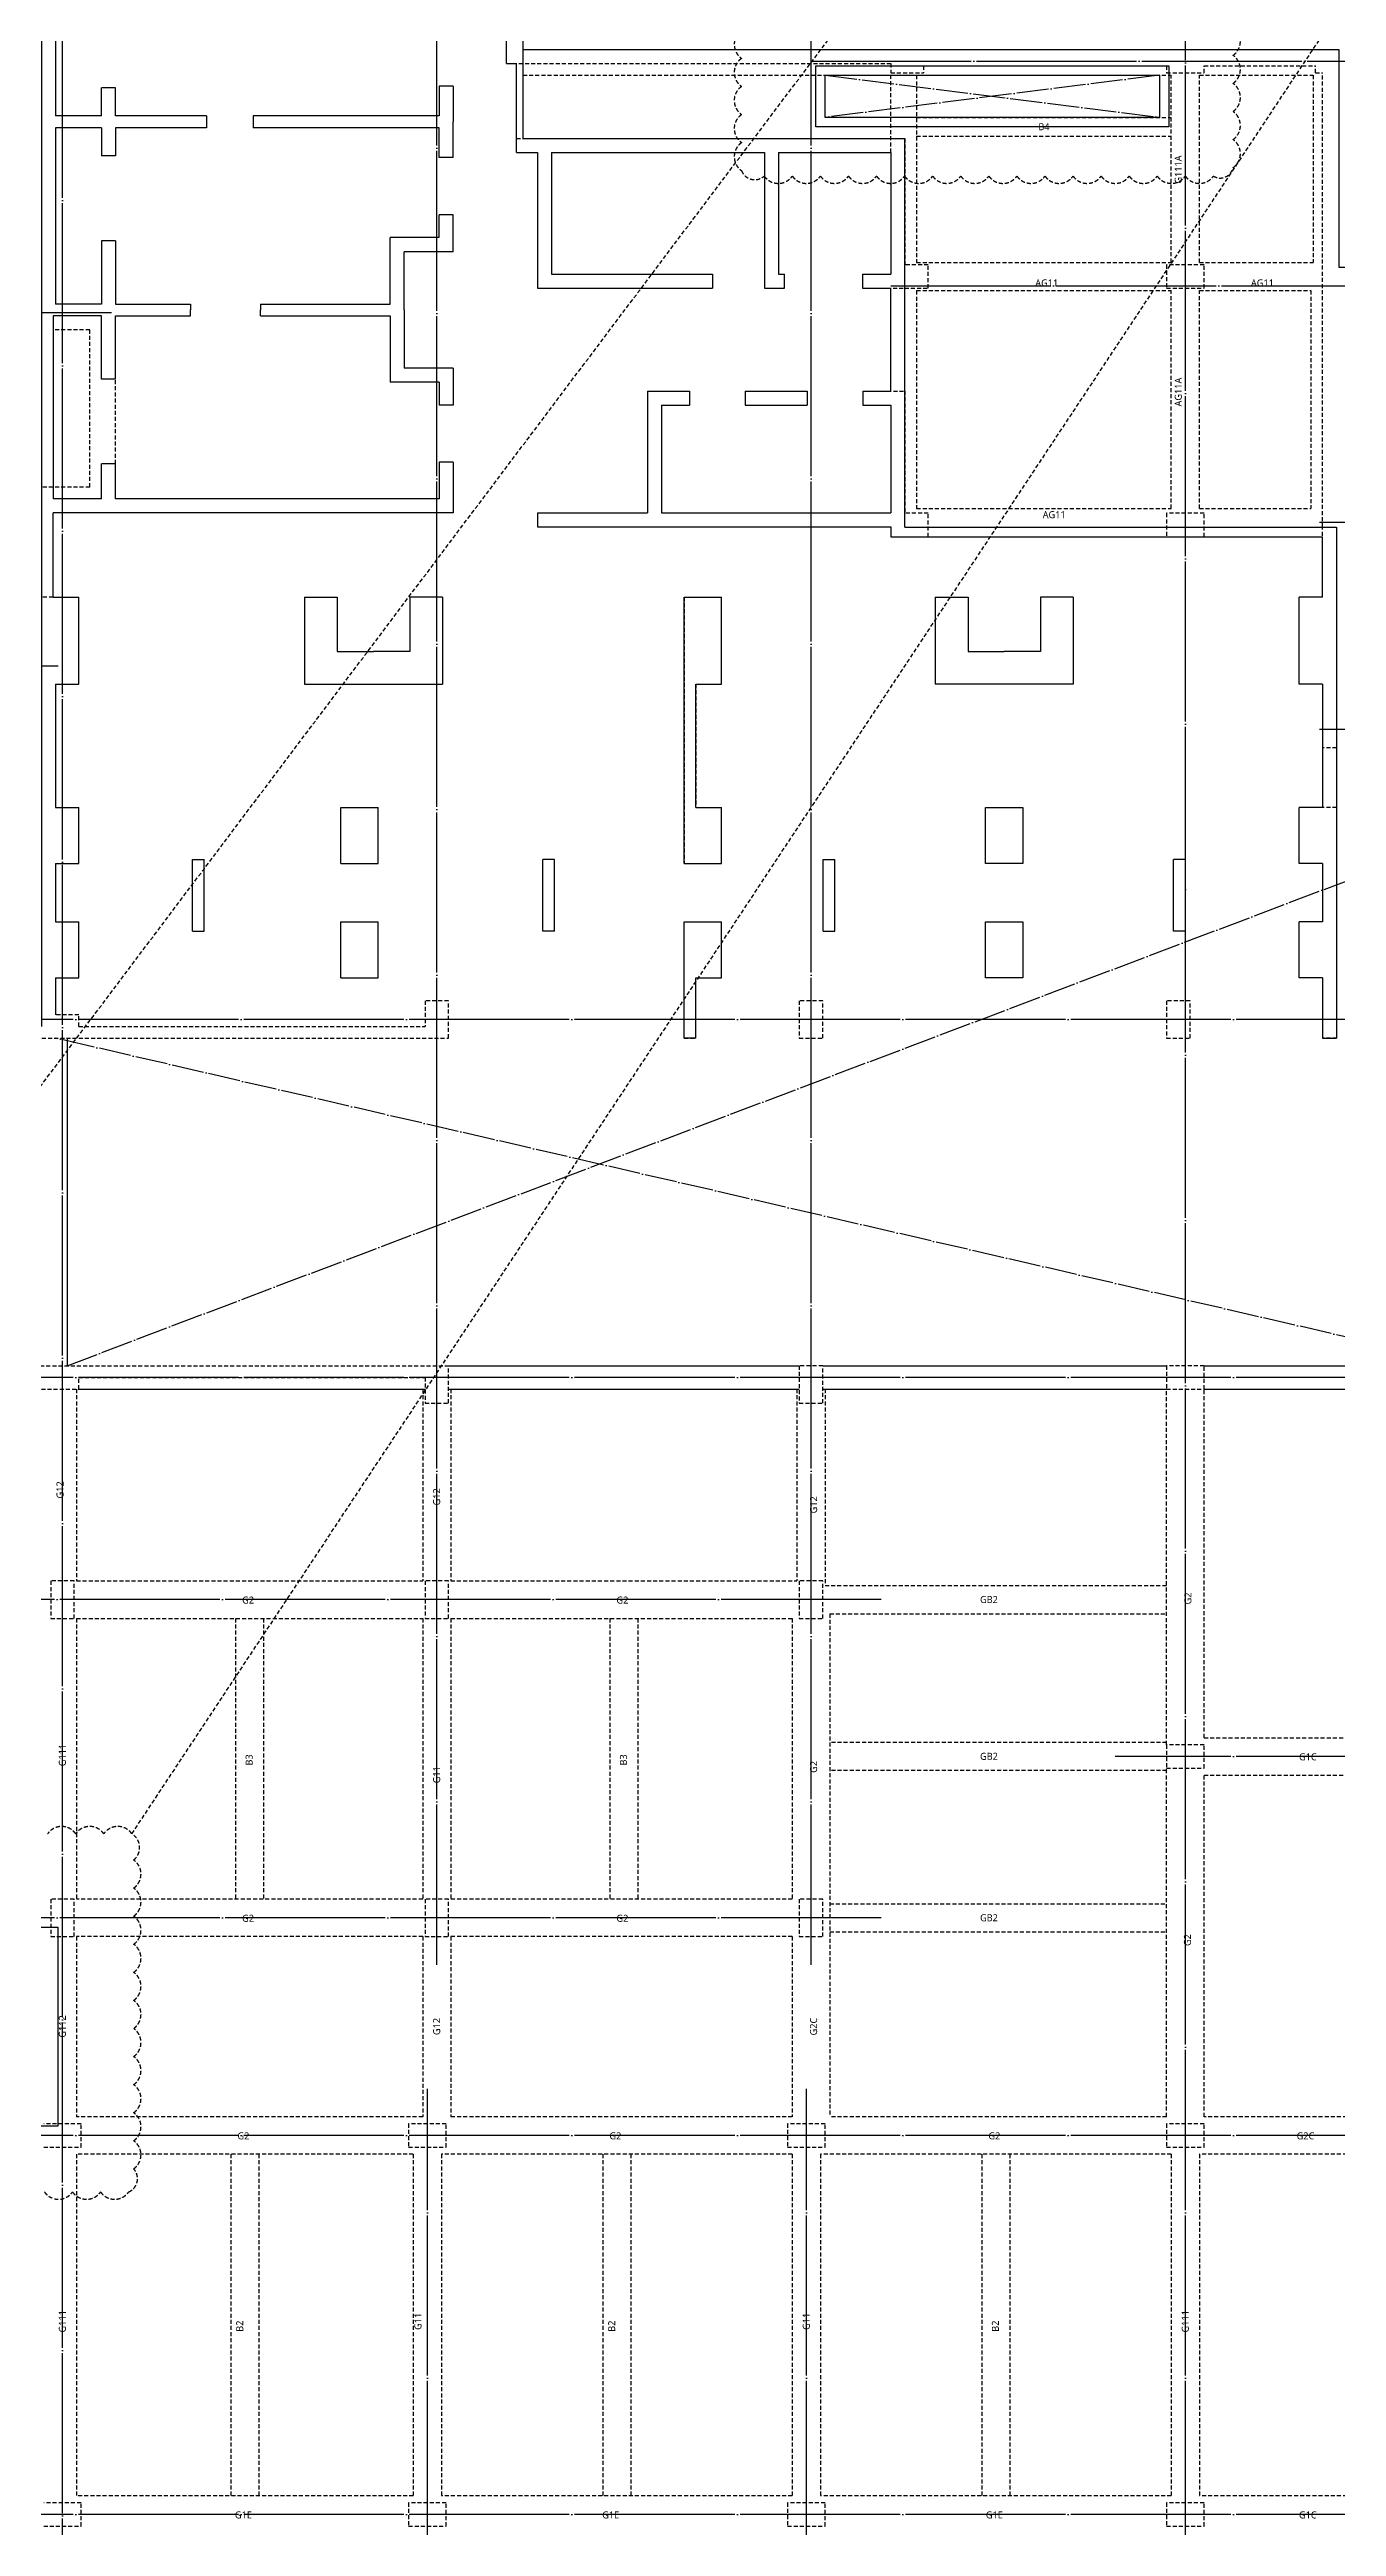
# Model space of a CAD drawing. Header units: millimetres. Extents: x 317501 to 2277231, y -321722 to 1186893.
# Drawn here: x 1570997 to 1598502, y 811723 to 864653 of the extents above; entities that cross this region are included whole.
import ezdxf
from ezdxf.enums import TextEntityAlignment as Align

# ---------------------------------------------------------------- set-up
doc = ezdxf.new("R2010")
doc.units = ezdxf.units.MM
doc.header["$LTSCALE"] = 57
for name, pattern in [('XS-지하주차장$0$CEN', [62, 60, -1, 0, -1]), ('XS-지하주차장$0$DDOT', [14, 12, -1, 0, -1]), ('XS-지하주차장$0$HID', [2.3, 1.5, -0.8])]:
    doc.linetypes.add(name, pattern=pattern)
for name, color, linetype, plot in [('XS-지하주차장$0$0106', 3, 'XS-지하주차장$0$HID', False), ('XS-지하주차장$0$B-TEXT', 7, 'Continuous', False), ('XS-지하주차장$0$G-TEXT', 3, 'Continuous', False)]:
    doc.layers.add(name, color=color, linetype=linetype, plot=plot)
for name, color, linetype in [('XS-지하주차장$0$AWG', 5, 'XS-지하주차장$0$HID'), ('XS-지하주차장$0$B', 9, 'XS-지하주차장$0$HID'), ('XS-지하주차장$0$CEN-P', 14, 'XS-지하주차장$0$CEN'), ('XS-지하주차장$0$DA', 7, 'XS-지하주차장$0$HID'), ('XS-지하주차장$0$EL7', 7, 'Continuous'), ('XS-지하주차장$0$G', 4, 'XS-지하주차장$0$HID'), ('XS-지하주차장$0$GG', 4, 'Continuous'), ('XS-지하주차장$0$OPEN', 9, 'XS-지하주차장$0$DDOT'), ('XS-지하주차장$0$W1-H', 11, 'XS-지하주차장$0$HID'), ('XS-지하주차장$0$W11', 40, 'Continuous'), ('XS-지하주차장$0$WG', 6, 'XS-지하주차장$0$HID')]:
    doc.layers.add(name, color=color, linetype=linetype)
doc.styles.add('XS-지하주차장$0$맑은 고딕', font='malgun.ttf')

# ---------------------------------------------------------------- blocks, each defined once
blk = doc.blocks.new('XS-지하주차장$0$B1-W')
at = {"layer": 'XS-지하주차장$0$W1-H'}
for p, q in [((52845, 134035), (52845, 146320)), ((43200, 136685), (43200, 132915)), ((52845, 134035), (61055, 134035)), ((61055, 134035), (61055, 133835)), ((61755, 133985), (66950, 133985)), ((61755, 133985), (61755, 133835)), ((66950, 133985), (66950, 133835)), ((67750, 133985), (70130, 133985)), ((67750, 133835), (67750, 133985)), ((70130, 133835), (70130, 133985)), ((44485, 133520), (44185, 133520)), ((44185, 132915), (44185, 133520)), ((44485, 132915), (44485, 133520)), ((51405, 133555), (51405, 132915)), ((51705, 133555), (51405, 133555)), ((51705, 133555), (51705, 132790)), ((61055, 133835), (61755, 133835)), ((66950, 133835), (67750, 133835)), ((70130, 133835), (70280, 133835)), ((70280, 124125), (70280, 133835)), ((44185, 132915), (43200, 132915)), ((46430, 132915), (44485, 132915)), ((46430, 132915), (46430, 132665)), ((51405, 132915), (47430, 132915)), ((47430, 132915), (47430, 132665)), ((44185, 132665), (43200, 132665)), ((43200, 132665), (43200, 128895)), ((44185, 132665), (44185, 132060)), ((44485, 132665), (44485, 132060)), ((46430, 132665), (44485, 132665)), ((51405, 132665), (47430, 132665)), ((51405, 132025), (51405, 132665)), ((51705, 132025), (51705, 132790)), ((53055, 132435), (61355, 132435)), ((53055, 132135), (53055, 132435)), ((61355, 132435), (61355, 129735)), ((44485, 132060), (44185, 132060)), ((51705, 132025), (51405, 132025)), ((53055, 132135), (53505, 132135)), ((53505, 132135), (53505, 129235)), ((53805, 132135), (58355, 132135)), ((53805, 132135), (53805, 129535)), ((58355, 132135), (58355, 129235)), ((58655, 132135), (61055, 132135)), ((58655, 132135), (58655, 129535)), ((61055, 132135), (61055, 129535)), ((51405, 130315), (51405, 130805)), ((51705, 130805), (51405, 130805)), ((51705, 130015), (51705, 130805)), ((44485, 130250), (44185, 130250)), ((44185, 130250), (44185, 128895)), ((44485, 130250), (44485, 128895)), ((50355, 128895), (50355, 130315)), ((51405, 130315), (50355, 130315)), ((50655, 128770), (50655, 130015)), ((51705, 130015), (50655, 130015)), ((61855, 129735), (61355, 129735)), ((61855, 129235), (61855, 129735)), ((67750, 129735), (66950, 129735)), ((66950, 129735), (66950, 129235)), ((67750, 129235), (67750, 129735)), ((53505, 129235), (57245, 129235)), ((53805, 129535), (57245, 129535)), ((57245, 129535), (57245, 129235)), ((58355, 129235), (58780, 129235)), ((58655, 129535), (58780, 129535)), ((58780, 129235), (58780, 129535)), ((60450, 129535), (61055, 129535)), ((60450, 129535), (60450, 129235)), ((60450, 129235), (61355, 129235)), ((61355, 129235), (61855, 129235)), ((66950, 129235), (67750, 129235)), ((44185, 128645), (43150, 128645)), ((43150, 128645), (43150, 124735)), ((44185, 128895), (43200, 128895)), ((44185, 127290), (44185, 128645)), ((44485, 128895), (46085, 128895)), ((44485, 127290), (44485, 128645)), ((44485, 128645), (46085, 128645)), ((46085, 128895), (46085, 128770)), ((46085, 128645), (46085, 128770)), ((47585, 128895), (50355, 128895)), ((47585, 128895), (47585, 128770)), ((47585, 128645), (47585, 128770)), ((47585, 128645), (50355, 128645)), ((50355, 128645), (50355, 127225)), ((50655, 128770), (50655, 127525)), ((44485, 127290), (44185, 127290)), ((51405, 127225), (50355, 127225)), ((51705, 127525), (50655, 127525)), ((51405, 127225), (51405, 126735)), ((51705, 127525), (51705, 126735)), ((55855, 127035), (55855, 124435)), ((55855, 127035), (56755, 127035)), ((56755, 127035), (56755, 126735)), ((57945, 127035), (59265, 127035)), ((57945, 127035), (57945, 126735)), ((59265, 127035), (59265, 126735)), ((60455, 127035), (61355, 127035)), ((60455, 127035), (60455, 126735)), ((61355, 127035), (61355, 124425)), ((51705, 126735), (51405, 126735)), ((56155, 126735), (56155, 124435)), ((56155, 126735), (56755, 126735)), ((57945, 126735), (59265, 126735)), ((60455, 126735), (61055, 126735)), ((61055, 126735), (61055, 124435)), ((44485, 125480), (44185, 125480)), ((44185, 124735), (44185, 125480)), ((44485, 124735), (44485, 125480)), ((51405, 125515), (51405, 124735)), ((51705, 125515), (51405, 125515)), ((51705, 125515), (51705, 124735)), ((44185, 124735), (43150, 124735)), ((51705, 124435), (43150, 124435)), ((43150, 122635), (43150, 124435)), ((51405, 124735), (44485, 124735)), ((51705, 124735), (51705, 124435)), ((53505, 124435), (53505, 124135)), ((53505, 124435), (55855, 124435)), ((56155, 124435), (61055, 124435)), ((61855, 124425), (61355, 124425)), ((61855, 123925), (61855, 124425)), ((67750, 124425), (66950, 124425)), ((66950, 124425), (66950, 123925)), ((67750, 123925), (67750, 124425)), ((53505, 124135), (61055, 124135)), ((61055, 124135), (61055, 123925)), ((61055, 123925), (61855, 123925)), ((66950, 123925), (67750, 123925)), ((70280, 122635), (70280, 124125)), ((70580, 124125), (70580, 120210)), ((43150, 122635), (43700, 122635)), ((43700, 120775), (43700, 122635)), ((48525, 122635), (49225, 122635)), ((48525, 122635), (48525, 120775)), ((49225, 122635), (49225, 121475)), ((51475, 122635), (50775, 122635)), ((50775, 122635), (50775, 121475)), ((51475, 122635), (51475, 120775)), ((56640, 122635), (56640, 116940)), ((56640, 122635), (57440, 122635)), ((57440, 120775), (57440, 122635)), ((62005, 122635), (62005, 120775)), ((62005, 122635), (62705, 122635)), ((62705, 122635), (62705, 121475)), ((64955, 122635), (64255, 122635)), ((64255, 122635), (64255, 121475)), ((64955, 122635), (64955, 120775)), ((69780, 120775), (69780, 122635)), ((70280, 122635), (69780, 122635)), ((49225, 121475), (50000, 121475)), ((50775, 121475), (50000, 121475)), ((62705, 121475), (63480, 121475)), ((64255, 121475), (63480, 121475)), ((43200, 120775), (43700, 120775)), ((43200, 120775), (43200, 118140)), ((48525, 120775), (51475, 120775)), ((56890, 120775), (56890, 118140)), ((56890, 120775), (57440, 120775)), ((64955, 120775), (62005, 120775)), ((70280, 120775), (69780, 120775)), ((70280, 120775), (70280, 119410)), ((70580, 120010), (70580, 119410)), ((70580, 119410), (70280, 119410)), ((43200, 118140), (43700, 118140)), ((43700, 116940), (43700, 118140)), ((49300, 118140), (50100, 118140)), ((49300, 116940), (49300, 118140)), ((50100, 116940), (50100, 118140)), ((56890, 118140), (57440, 118140)), ((57440, 116940), (57440, 118140)), ((70580, 118140), (69780, 118140)), ((69780, 116940), (69780, 118140)), ((70580, 118140), (70580, 113210)), ((46130, 115495), (46130, 117030)), ((46130, 117030), (46380, 117030)), ((46380, 115495), (46380, 117030)), ((53620, 115495), (53620, 117030)), ((53870, 117030), (53620, 117030)), ((53870, 115495), (53870, 117030)), ((59610, 115495), (59610, 117030)), ((59610, 117030), (59860, 117030)), ((59860, 115495), (59860, 117030)), ((67100, 115495), (67100, 117030)), ((67350, 117030), (67100, 117030)), ((67350, 115495), (67350, 117030)), ((43200, 116940), (43700, 116940)), ((43200, 116940), (43200, 115695)), ((49300, 116940), (50100, 116940)), ((56640, 116940), (57440, 116940)), ((70280, 116940), (69780, 116940)), ((70280, 116940), (70280, 115695)), ((43200, 115695), (43700, 115695)), ((43700, 114495), (43700, 115695)), ((46130, 115495), (46380, 115495)), ((49300, 115695), (50100, 115695)), ((49300, 114495), (49300, 115695)), ((50100, 114495), (50100, 115695)), ((53870, 115495), (53620, 115495)), ((56640, 115695), (57440, 115695)), ((56640, 113210), (56640, 115695)), ((57440, 114495), (57440, 115695)), ((59610, 115495), (59860, 115495)), ((67350, 115495), (67100, 115495)), ((69780, 114495), (69780, 115695)), ((70280, 115695), (69780, 115695)), ((43200, 114495), (43700, 114495)), ((43200, 114495), (43200, 113710)), ((49300, 114495), (50100, 114495)), ((56890, 114495), (57440, 114495)), ((56890, 113210), (56890, 114495)), ((70280, 114495), (69780, 114495)), ((70280, 114495), (70280, 113210)), ((51600, 114010), (51100, 114010)), ((51100, 114010), (51100, 113460)), ((51600, 113210), (51600, 114010)), ((59600, 114010), (59100, 114010)), ((59100, 114010), (59100, 113210)), ((59600, 113210), (59600, 114010)), ((67450, 114010), (66950, 114010)), ((66950, 114010), (66950, 113210)), ((67450, 113210), (67450, 114010)), ((43700, 113710), (43200, 113710)), ((43700, 113460), (43700, 113710)), ((43700, 113460), (51100, 113460)), ((-350, 113210), (51600, 113210)), ((56640, 113210), (56890, 113210)), ((59100, 113210), (59600, 113210)), ((66950, 113210), (67450, 113210)), ((70580, 113210), (70280, 113210)), ((25700, 106210), (51600, 106210)), ((43700, 105960), (51100, 105960)), ((43700, 105710), (43700, 105960)), ((51100, 105960), (51100, 105410)), ((51600, 105410), (51600, 106210)), ((59600, 106210), (59100, 106210)), ((59100, 106210), (59100, 105410)), ((59600, 105410), (59600, 106210)), ((66950, 106210), (66950, 105710)), ((67750, 106210), (66950, 106210)), ((67750, 105710), (67750, 106210)), ((42900, 105710), (43700, 105710)), ((51100, 105410), (51600, 105410)), ((59100, 105410), (59600, 105410)), ((66950, 105710), (67750, 105710)), ((43600, 101610), (43100, 101610)), ((43100, 101610), (43100, 100810)), ((43600, 100810), (43600, 101610)), ((51600, 101610), (51100, 101610)), ((51100, 101610), (51100, 100810)), ((51600, 100810), (51600, 101610)), ((59600, 101610), (59100, 101610)), ((59100, 101610), (59100, 100810)), ((59600, 100810), (59600, 101610)), ((43100, 100810), (43600, 100810)), ((51100, 100810), (51600, 100810)), ((59100, 100810), (59600, 100810)), ((66950, 98110), (66950, 97610)), ((67750, 98110), (66950, 98110)), ((67750, 97610), (67750, 98110)), ((66950, 97610), (67750, 97610)), ((43600, 94810), (43100, 94810)), ((43100, 94810), (43100, 94010)), ((43600, 94010), (43600, 94810)), ((51600, 94810), (51100, 94810)), ((51100, 94810), (51100, 94010)), ((51600, 94010), (51600, 94810)), ((59600, 94810), (59100, 94810)), ((59100, 94810), (59100, 94010)), ((59600, 94010), (59600, 94810)), ((43100, 94010), (43600, 94010)), ((51100, 94010), (51600, 94010)), ((59100, 94010), (59600, 94010)), ((43750, 90010), (42950, 90010)), ((43750, 89510), (43750, 90010)), ((50750, 90010), (50750, 89510)), ((51550, 90010), (50750, 90010)), ((51550, 89510), (51550, 90010)), ((58850, 90010), (58850, 89510)), ((59650, 90010), (58850, 90010)), ((59650, 89510), (59650, 90010)), ((66950, 90010), (66950, 89510)), ((67750, 90010), (66950, 90010)), ((67750, 89510), (67750, 90010)), ((42950, 89510), (43750, 89510)), ((50750, 89510), (51550, 89510)), ((58850, 89510), (59650, 89510)), ((66950, 89510), (67750, 89510)), ((43750, 81910), (42950, 81910)), ((43750, 81410), (43750, 81910)), ((50750, 81910), (50750, 81410)), ((51550, 81910), (50750, 81910)), ((51550, 81410), (51550, 81910)), ((58850, 81910), (58850, 81410)), ((59650, 81910), (58850, 81910)), ((59650, 81410), (59650, 81910)), ((66950, 81910), (66950, 81410)), ((67750, 81910), (66950, 81910)), ((67750, 81410), (67750, 81910)), ((42950, 81410), (43750, 81410)), ((50750, 81410), (51550, 81410)), ((58850, 81410), (59650, 81410)), ((66950, 81410), (67750, 81410))]:
    blk.add_line(p, q, dxfattribs=at)
for points in [[(63080, 116940), (63080, 118140), (63880, 118140), (63880, 116940)], [(63080, 114495), (63080, 115695), (63880, 115695), (63880, 114495)]]:
    blk.add_lwpolyline(points, close=True, dxfattribs=at)
blk = doc.blocks.new('XS-지하주차장$0$101')
at = {"layer": 'XS-지하주차장$0$W11'}
for p, q in [((29145, 18575), (29145, 27800)), ((29145, 27800), (40060, 27800)), ((40060, 27500), (40060, 27800)), ((30635, 27500), (29345, 27500)), ((29345, 18275), (29345, 27500)), ((30635, 27500), (30635, 27000)), ((32495, 27000), (30635, 27000)), ((32495, 27500), (32495, 27000)), ((32495, 27500), (35130, 27500)), ((35130, 27500), (35130, 27000)), ((36330, 27000), (35130, 27000)), ((36330, 27500), (37575, 27500)), ((36330, 27500), (36330, 27000)), ((37575, 27500), (37575, 27000)), ((38775, 27000), (37575, 27000)), ((38775, 27500), (38775, 27000)), ((38775, 27500), (40060, 27500)), ((37775, 24570), (36240, 24570)), ((36240, 24570), (36240, 24320)), ((37775, 24570), (37775, 24320)), ((37775, 24320), (36240, 24320)), ((30635, 22175), (30635, 21475)), ((30635, 22175), (32495, 22175)), ((32495, 22175), (32495, 19225)), ((30635, 21475), (31795, 21475)), ((31795, 21475), (31795, 20700)), ((31795, 19925), (31795, 20700)), ((30635, 19225), (30635, 19925)), ((30635, 19925), (31795, 19925)), ((30635, 19225), (32495, 19225)), ((20835, 10415), (20835, 18575)), ((29145, 18575), (20835, 18575)), ((21135, 15875), (21135, 18275)), ((21135, 18275), (23735, 18275)), ((23735, 17670), (23735, 18275)), ((24035, 17670), (24035, 18275)), ((26235, 18275), (24035, 18275)), ((26235, 17675), (26235, 18275)), ((26535, 18275), (28835, 18275)), ((26535, 17675), (26535, 18275)), ((28835, 13375), (28835, 18275)), ((29135, 10725), (29135, 18275)), ((29135, 18275), (29345, 18275)), ((23735, 17670), (24035, 17670)), ((26235, 17675), (26535, 17675)), ((37775, 17080), (36240, 17080)), ((36240, 16830), (36240, 17080)), ((37775, 16830), (37775, 17080)), ((26235, 15165), (26235, 16485)), ((26235, 16485), (26535, 16485)), ((26535, 15165), (26535, 16485)), ((37775, 16830), (36240, 16830)), ((23735, 15875), (23735, 16000)), ((24035, 16000), (23735, 16000)), ((24035, 15575), (24035, 16000)), ((21135, 15875), (23735, 15875)), ((21135, 11025), (21135, 15575)), ((21135, 15575), (24035, 15575)), ((26235, 15165), (26535, 15165)), ((23735, 11025), (23735, 14465)), ((23735, 14465), (24035, 14465)), ((24035, 10725), (24035, 14465)), ((32495, 14660), (30635, 14660)), ((30635, 13860), (30635, 14660)), ((32495, 14110), (32495, 14660)), ((35130, 14110), (35130, 14660)), ((36330, 14660), (35130, 14660)), ((36330, 13860), (36330, 14660)), ((37575, 13860), (37575, 14660)), ((38775, 14660), (37575, 14660)), ((38775, 14110), (38775, 14660)), ((26235, 13075), (26235, 13975)), ((26235, 13975), (26535, 13975)), ((26535, 13375), (26535, 13975)), ((36330, 13860), (30635, 13860)), ((35130, 14110), (32495, 14110)), ((40060, 13860), (37575, 13860)), ((40060, 14110), (38775, 14110)), ((40060, 14110), (40060, 13860)), ((7250, 13475), (0, 13475)), ((0, 13475), (0, 0)), ((7250, 13475), (7250, 10415)), ((26535, 13375), (28835, 13375)), ((300, 13175), (300, 10575)), ((4850, 13175), (300, 13175)), ((4850, 13175), (4850, 11685)), ((6950, 13175), (5150, 13175)), ((5150, 13175), (5150, 11685)), ((6950, 13175), (6950, 10065)), ((26235, 13075), (28835, 13075)), ((28835, 10725), (28835, 13075)), ((4850, 11685), (5150, 11685)), ((21135, 11025), (23735, 11025)), ((21135, 10275), (21135, 10725)), ((21135, 10725), (24035, 10725)), ((28835, 10725), (29135, 10725)), ((37775, 11090), (36240, 11090)), ((36240, 11090), (36240, 10840)), ((37775, 10840), (36240, 10840)), ((37775, 11090), (37775, 10840)), ((5840, 10575), (300, 10575)), ((5840, 10275), (300, 10275)), ((300, 10275), (300, 8925)), ((5840, 10575), (5840, 10275)), ((19235, 10065), (6950, 10065)), ((20835, 10415), (7250, 10415)), ((19235, 10065), (19235, 10275)), ((21135, 10275), (19235, 10275)), ((300, 8925), (1115, 8925)), ((300, 8625), (1115, 8625)), ((300, 8625), (300, 4630)), ((1115, 8625), (1115, 8925)), ((2325, 8625), (2325, 8925)), ((2325, 8925), (3125, 8925)), ((2325, 8625), (3125, 8625)), ((3125, 8925), (3125, 8625)), ((4345, 8925), (4345, 8625)), ((4345, 8925), (5675, 8925)), ((4345, 8625), (5375, 8625)), ((5375, 8625), (5375, 7205)), ((5675, 8925), (5675, 7505)), ((8455, 8925), (7125, 8925)), ((7125, 8925), (7125, 7505)), ((8455, 8625), (7425, 8625)), ((7425, 8625), (7425, 7205)), ((8455, 8925), (8455, 8625)), ((9675, 8925), (9675, 8625)), ((10475, 8925), (9675, 8925)), ((10475, 8625), (9675, 8625)), ((10475, 8625), (10475, 8925)), ((11685, 8625), (11685, 8925)), ((12440, 8925), (11685, 8925)), ((12290, 8625), (11685, 8625)), ((12290, 4630), (12290, 8625)), ((13205, 8925), (12440, 8925)), ((12540, 8625), (12540, 1705)), ((13205, 8625), (12540, 8625)), ((13205, 8925), (13205, 8625)), ((15215, 8925), (14425, 8925)), ((14425, 8925), (14425, 8625)), ((14915, 8625), (14425, 8625)), ((14915, 8625), (14915, 7575)), ((15215, 8925), (15215, 7875)), ((17705, 8925), (18495, 8925)), ((17705, 8925), (17705, 7875)), ((18005, 8625), (18495, 8625)), ((18005, 8625), (18005, 7575)), ((18495, 8925), (18495, 8625)), ((19715, 8925), (20480, 8925)), ((19715, 8925), (19715, 8625)), ((19715, 8625), (20355, 8625)), ((20355, 8625), (20355, 4650)), ((21245, 8925), (20480, 8925)), ((20605, 8625), (20605, 4650)), ((21245, 8625), (20605, 8625)), ((21245, 8925), (21245, 8625)), ((23255, 8925), (22465, 8925)), ((22465, 8925), (22465, 8625)), ((22955, 8625), (22465, 8625)), ((22955, 8625), (22955, 7575)), ((23255, 8925), (23255, 7875)), ((25745, 8925), (26535, 8925)), ((25745, 8925), (25745, 7875)), ((26045, 8625), (26535, 8625)), ((26045, 8625), (26045, 7575)), ((26535, 8925), (26535, 8625)), ((27755, 8925), (28535, 8925)), ((27755, 8925), (27755, 8625)), ((27755, 8625), (28535, 8625)), ((28535, 8925), (28835, 8925)), ((28535, 8625), (28535, 1705)), ((28835, 8925), (28835, 370)), ((30635, 8695), (30635, 7995)), ((30635, 8695), (32495, 8695)), ((32495, 5745), (32495, 8695)), ((30635, 7995), (31795, 7995)), ((31795, 7995), (31795, 7220)), ((2930, 7925), (2930, 7295)), ((2930, 7925), (3180, 7925)), ((3180, 7925), (3180, 7295)), ((5675, 7505), (6400, 7505)), ((7125, 7505), (6400, 7505)), ((9620, 7925), (9620, 7295)), ((9870, 7925), (9620, 7925)), ((9870, 7925), (9870, 7295)), ((16335, 7575), (14915, 7575)), ((16460, 7875), (15215, 7875)), ((16335, 4805), (16335, 7575)), ((16460, 7875), (17705, 7875)), ((16585, 4805), (16585, 7575)), ((16585, 7575), (18005, 7575)), ((24375, 7575), (22955, 7575)), ((24500, 7875), (23255, 7875)), ((24375, 4805), (24375, 7575)), ((24500, 7875), (25745, 7875)), ((24625, 4805), (24625, 7575)), ((24625, 7575), (26045, 7575)), ((2930, 7295), (3180, 7295)), ((5375, 7205), (6275, 7205)), ((6275, 1585), (6275, 7205)), ((6525, 1585), (6525, 7205)), ((7425, 7205), (6525, 7205)), ((9870, 7295), (9620, 7295)), ((31795, 6445), (31795, 7220)), ((35130, 6520), (35130, 7320)), ((36330, 7320), (35130, 7320)), ((36330, 6520), (36330, 7320)), ((37575, 6520), (37575, 7320)), ((38775, 7320), (37575, 7320)), ((38775, 6520), (38775, 7320)), ((30635, 5745), (30635, 6445)), ((30635, 6445), (31795, 6445)), ((36330, 6520), (35130, 6520)), ((38775, 6520), (37575, 6520)), ((30635, 5745), (32495, 5745)), ((16335, 4805), (16460, 4805)), ((16585, 4805), (16460, 4805)), ((24375, 4805), (24500, 4805)), ((24625, 4805), (24500, 4805)), ((300, 4630), (3180, 4630)), ((300, 4380), (3180, 4380)), ((300, 4380), (300, 1585)), ((3180, 4380), (3180, 4630)), ((12290, 4630), (9620, 4630)), ((9620, 4380), (9620, 4630)), ((12290, 4380), (9620, 4380)), ((12290, 1585), (12290, 4380)), ((20355, 4650), (20605, 4650)), ((2930, 2285), (2930, 3520)), ((2930, 3520), (3180, 3520)), ((3180, 2285), (3180, 3520)), ((9620, 2285), (9620, 3520)), ((9870, 3520), (9620, 3520)), ((9870, 2285), (9870, 3520)), ((16335, 1705), (16335, 3305)), ((16335, 3305), (16460, 3305)), ((16585, 3305), (16460, 3305)), ((16585, 1705), (16585, 3305)), ((20355, 3650), (20605, 3650)), ((20355, 3650), (20355, 1705)), ((20605, 3650), (20605, 1705)), ((24375, 1705), (24375, 3305)), ((24375, 3305), (24500, 3305)), ((24625, 3305), (24500, 3305)), ((24625, 1705), (24625, 3305)), ((37775, 3600), (36240, 3600)), ((36240, 3350), (36240, 3600)), ((37775, 3350), (36240, 3350)), ((37775, 3350), (37775, 3600)), ((2930, 2285), (3180, 2285)), ((9870, 2285), (9620, 2285)), ((12540, 1705), (13170, 1705)), ((13170, 1705), (13170, 1405)), ((14980, 1705), (16335, 1705)), ((14980, 1705), (14980, 1405)), ((17940, 1705), (16585, 1705)), ((17940, 1705), (17940, 1405)), ((20355, 1705), (19750, 1705)), ((19750, 1705), (19750, 1405)), ((20605, 1705), (21210, 1705)), ((21210, 1705), (21210, 1405)), ((23020, 1705), (24375, 1705)), ((23020, 1705), (23020, 1405)), ((25980, 1705), (24625, 1705)), ((25980, 1705), (25980, 1405)), ((28535, 1705), (27790, 1705)), ((27790, 1705), (27790, 1405)), ((300, 1585), (1600, 1585)), ((300, 1285), (1600, 1285)), ((300, 1285), (300, 300)), ((1600, 1285), (1600, 1585)), ((2910, 1585), (3310, 1585)), ((2910, 1285), (2910, 1585)), ((2910, 1285), (3310, 1285)), ((3310, 1285), (3310, 1585)), ((4920, 1585), (6275, 1585)), ((4920, 1285), (4920, 1585)), ((4920, 1285), (6275, 1285)), ((6275, 1285), (6275, 300)), ((7880, 1585), (6525, 1585)), ((7880, 1285), (6525, 1285)), ((6525, 1285), (6525, 300)), ((7880, 1285), (7880, 1585)), ((9890, 1585), (9490, 1585)), ((9490, 1285), (9490, 1585)), ((9890, 1285), (9490, 1285)), ((9890, 1285), (9890, 1585)), ((11200, 1285), (11200, 1585)), ((12290, 1585), (11200, 1585)), ((12290, 1285), (11200, 1285)), ((12290, 1285), (12290, 420)), ((12540, 1405), (12540, 420)), ((12540, 1405), (13170, 1405)), ((14980, 1405), (16335, 1405)), ((16335, 1405), (16335, 420)), ((17940, 1405), (16585, 1405)), ((16585, 1405), (16585, 420)), ((20355, 1405), (19750, 1405)), ((20355, 1405), (20355, 420)), ((20605, 1405), (20605, 420)), ((20605, 1405), (21210, 1405)), ((23020, 1405), (24375, 1405)), ((24375, 1405), (24375, 420)), ((25980, 1405), (24625, 1405)), ((24625, 1405), (24625, 370)), ((28535, 1405), (27790, 1405)), ((28535, 1405), (28535, 370)), ((32495, 920), (30635, 920)), ((30635, 370), (30635, 920)), ((32495, 420), (32495, 920)), ((35130, 420), (35130, 920)), ((36330, 920), (35130, 920)), ((36330, 420), (36330, 920)), ((38775, 920), (37575, 920)), ((37575, 420), (37575, 920)), ((38775, 420), (38775, 920)), ((0, 0), (12540, 0)), ((300, 300), (6275, 300)), ((6525, 300), (12240, 300)), ((12240, 420), (12240, 300)), ((12240, 420), (12290, 420)), ((12540, 420), (16335, 420)), ((12540, 120), (12540, 0)), ((12540, 120), (39810, 120)), ((16585, 420), (20355, 420)), ((20605, 420), (24375, 420)), ((24625, 370), (28535, 370)), ((30635, 370), (28835, 370)), ((32495, 420), (35130, 420)), ((36330, 420), (37575, 420)), ((38775, 420), (39560, 420))]:
    blk.add_line(p, q, dxfattribs=at)
for points in [[(36330, 20300), (35130, 20300), (35130, 21100), (36330, 21100)], [(38775, 20300), (37575, 20300), (37575, 21100), (38775, 21100)]]:
    blk.add_lwpolyline(points, close=True, dxfattribs=at)

msp = doc.modelspace()

# ---------------------------------------------------------------- linework, layer by layer
at = {"layer": 'XS-지하주차장$0$0106'}
for p in [(1554784.8, 821222.3), (1572755.9, 826524)]:
    msp.add_line(p, (1674649.1, 980430.1), dxfattribs=at)
for points in [[(1596292.1, 865128.6, -0.5205671), (1596292.1, 864528.6, -0.5205671), (1596292.1, 863928.6, -0.5205671), (1596292.1, 863328.6, -0.5205671), (1596292.1, 862728.6, -0.5205671), (1596292.1, 862128.6, -0.5205671), (1595871.8, 861948.9, -0.5205671), (1595271.8, 861948.9, -0.5205671), (1594671.8, 861948.9, -0.5205671), (1594071.8, 861948.9, -0.5205671), (1593471.8, 861948.9, -0.5205671), (1592871.8, 861948.9, -0.5205671), (1592271.8, 861948.9, -0.5205671), (1591671.8, 861948.9, -0.5205671), (1591071.8, 861948.9, -0.5205671), (1590471.8, 861948.9, -0.5205671), (1589871.8, 861948.9, -0.5205671), (1589271.8, 861948.9, -0.5205671), (1588671.8, 861948.9, -0.5205671), (1588071.8, 861948.9, -0.5205671), (1587471.8, 861948.9, -0.5205671), (1586871.8, 861948.9, -0.5205671), (1586271.8, 861948.9, -0.5205671), (1585786.4, 862063.5, -0.5205671), (1585786.4, 862663.5, -0.5205671), (1585786.4, 863263.5, -0.5205671), (1585786.4, 863863.5, -0.5205671), (1585786.4, 864463.5, -0.5205671), (1585786.4, 865063.5, -0.5205671)], [(1570955.9, 826524, -0.5205671), (1571555.9, 826524, -0.5205671), (1572155.9, 826524, -0.5205671), (1572755.9, 826524, -0.5205671), (1572795.5, 825963.6, -0.5205671), (1572795.5, 825363.6, -0.5205671), (1572795.5, 824763.6, -0.5205671), (1572795.5, 824163.6, -0.5205671), (1572795.5, 823563.6, -0.5205671), (1572795.5, 822963.6, -0.5205671), (1572795.5, 822363.6, -0.5205671), (1572795.5, 821763.6, -0.5205671), (1572795.5, 821163.6, -0.5205671), (1572795.5, 820563.6, -0.5205671), (1572795.5, 819963.6, -0.5205671), (1572795.5, 819363.6, -0.5205671), (1572688.1, 818871, -0.5205671), (1572088.1, 818871, -0.5205671), (1571488.1, 818871, -0.5205671), (1570888.1, 818871, -0.5205671)]]:
    msp.add_lwpolyline(points, format="xyb", dxfattribs=at)
at = {"layer": 'XS-지하주차장$0$AWG'}
for p, q in [((1588976.6, 862452.6), (1588976.6, 864102.6)), ((1589526.6, 864102.6), (1589526.6, 860102.6)), ((1589526.6, 859502.6), (1589526.6, 854842.6)), ((1571856.6, 858662.6), (1571071.6, 858662.6)), ((1571856.6, 855302.6), (1571856.6, 858662.6)), ((1572406.6, 855797.6), (1572406.6, 857607.6)), ((1571856.6, 855302.6), (1570521.6, 855302.6)), ((1571071.6, 852952.6), (1570521.6, 852952.6))]:
    msp.add_line(p, q, dxfattribs=at)
at = {"layer": 'XS-지하주차장$0$B'}
for p, q in [((1589526.6, 863202.6), (1594971.6, 863202.6)), ((1589526.6, 862802.6), (1594971.6, 862802.6)), ((1587571.6, 831827.6), (1594871.6, 831827.6)), ((1574971.6, 831127.6), (1574971.6, 825127.6)), ((1575571.6, 831127.6), (1575571.6, 825127.6)), ((1582971.6, 831127.6), (1582971.6, 825127.6)), ((1583571.6, 831127.6), (1583571.6, 825127.6)), ((1587671.6, 831227.6), (1594871.6, 831227.6)), ((1594871.6, 828477.6), (1587671.6, 828477.6)), ((1594871.6, 827877.6), (1587671.6, 827877.6)), ((1587671.6, 825027.6), (1594871.6, 825027.6)), ((1587671.6, 824427.6), (1594871.6, 824427.6)), ((1574871.6, 819677.6), (1574871.6, 812377.6)), ((1575471.6, 819677.6), (1575471.6, 812377.6)), ((1582821.6, 819677.6), (1582821.6, 812377.6)), ((1583421.6, 819677.6), (1583421.6, 812377.6)), ((1590921.6, 819677.6), (1590921.6, 812377.6)), ((1591521.6, 819677.6), (1591521.6, 812377.6))]:
    msp.add_line(p, q, dxfattribs=at)
at = {"layer": 'XS-지하주차장$0$CEN-P'}
for p, q in [((1571271.6, 709517.6), (1571271.6, 904517.6)), ((1579271.6, 823727.6), (1579271.6, 904517.6)), ((1587271.6, 823727.6), (1587271.6, 904517.6)), ((1595271.6, 786677.6), (1595271.6, 904517.6)), ((1587271.6, 864402.6), (1600471.6, 864402.6)), ((1588976.6, 859602.6), (1716401.6, 859602.6)), ((1572321.6, 859027.6), (1492421.6, 859027.6)), ((1571181.6, 851477.6), (1492421.6, 851477.6)), ((1598141.6, 850127.6), (1614671.6, 850127.6)), ((1716401.6, 843927.6), (1492421.6, 843927.6)), ((1716401.6, 836277.6), (1492421.6, 836277.6)), ((1588771.6, 831527.6), (1539071.6, 831527.6)), ((1716401.6, 828177.6), (1593771.6, 828177.6)), ((1588771.6, 824727.6), (1549031.6, 824727.6)), ((1716401.6, 820077.6), (1492421.6, 820077.6)), ((1716401.6, 811977.6), (1492421.6, 811977.6))]:
    msp.add_line(p, q, dxfattribs=at)
at = {"layer": 'XS-지하주차장$0$CEN-P', "color": 124}
msp.add_line((1598141.6, 854552.6), (1614671.6, 854552.6), dxfattribs=at)
at = {"layer": 'XS-지하주차장$0$CEN-P', "color": 181}
for p, q in [((1579071.6, 786677.6), (1579071.6, 821077.6)), ((1587171.6, 786677.6), (1587171.6, 821077.6))]:
    msp.add_line(p, q, dxfattribs=at)
at = {"layer": 'XS-지하주차장$0$DA', "linetype": 'Continuous'}
for points in [[(1587371.6, 864302.6), (1594921.6, 864302.6), (1594921.6, 863002.6), (1587371.6, 863002.6)], [(1587571.6, 864102.6), (1594721.6, 864102.6), (1594721.6, 863202.6), (1587571.6, 863202.6)], [(1569071.6, 824527.6), (1571171.6, 824527.6), (1571171.6, 820277.6), (1569071.6, 820277.6)]]:
    msp.add_lwpolyline(points, close=True, dxfattribs=at)
at = {"layer": 'XS-지하주차장$0$EL7'}
msp.add_lwpolyline([(1581116.6, 864652.6), (1598551.6, 864652.6), (1598551.6, 860002.6), (1612921.6, 860002.6), (1612921.6, 849327.6), (1637065.4, 849327.6)], dxfattribs=at)
at = {"layer": 'XS-지하주차장$0$G'}
for p, q in [((1594971.6, 860102.6), (1594971.6, 864102.6)), ((1595571.6, 860102.6), (1595571.6, 864102.6)), ((1589526.6, 860102.6), (1594971.6, 860102.6)), ((1595571.6, 860102.6), (1598001.6, 860102.6)), ((1589526.6, 859502.6), (1594971.6, 859502.6)), ((1594971.6, 854842.6), (1594971.6, 859502.6)), ((1595571.6, 854842.6), (1595571.6, 859502.6)), ((1595571.6, 859502.6), (1597951.6, 859502.6)), ((1589526.6, 854842.6), (1594971.6, 854842.6)), ((1595571.6, 854842.6), (1597951.6, 854842.6)), ((1571571.6, 836027.6), (1571571.6, 831927.6)), ((1578971.6, 836027.6), (1578971.6, 831927.6)), ((1579571.6, 836027.6), (1579571.6, 831927.6)), ((1586971.6, 836027.6), (1586971.6, 831927.6)), ((1587571.6, 836027.6), (1587571.6, 831827.6)), ((1594871.6, 828427.6), (1594871.6, 836027.6)), ((1595671.6, 828577.6), (1595671.6, 836027.6)), ((1571571.6, 831927.6), (1578971.6, 831927.6)), ((1579571.6, 831927.6), (1586971.6, 831927.6)), ((1571571.6, 831127.6), (1578971.6, 831127.6)), ((1571571.6, 831127.6), (1571571.6, 825127.6)), ((1578971.6, 831127.6), (1578971.6, 825127.6)), ((1579571.6, 831127.6), (1579571.6, 825127.6)), ((1579571.6, 831127.6), (1586871.6, 831127.6)), ((1586871.6, 831127.6), (1586871.6, 825127.6)), ((1587671.6, 831227.6), (1587671.6, 820477.6)), ((1595671.6, 828577.6), (1600171.6, 828577.6)), ((1594871.6, 820477.6), (1594871.6, 827927.6)), ((1595671.6, 820477.6), (1595671.6, 827777.6)), ((1595671.6, 827777.6), (1600171.6, 827777.6)), ((1578971.6, 825127.6), (1571571.6, 825127.6)), ((1586871.6, 825127.6), (1579571.6, 825127.6)), ((1578971.6, 824327.6), (1571571.6, 824327.6)), ((1571571.6, 824327.6), (1571571.6, 820477.6)), ((1578971.6, 824327.6), (1578971.6, 820477.6)), ((1579571.6, 824327.6), (1579571.6, 820477.6)), ((1586871.6, 824327.6), (1579571.6, 824327.6)), ((1586871.6, 824327.6), (1586871.6, 820477.6)), ((1578971.6, 820477.6), (1571571.6, 820477.6)), ((1586871.6, 820477.6), (1579571.6, 820477.6)), ((1594871.6, 820477.6), (1587671.6, 820477.6)), ((1600171.6, 820477.6), (1595671.6, 820477.6)), ((1578771.6, 819677.6), (1571571.6, 819677.6)), ((1571571.6, 819677.6), (1571571.6, 812377.6)), ((1578771.6, 819677.6), (1578771.6, 812377.6)), ((1586871.6, 819677.6), (1579371.6, 819677.6)), ((1579371.6, 819677.6), (1579371.6, 812377.6)), ((1586871.6, 819677.6), (1586871.6, 812377.6)), ((1594971.6, 819677.6), (1587471.6, 819677.6)), ((1587471.6, 819677.6), (1587471.6, 812377.6)), ((1594971.6, 819677.6), (1594971.6, 812377.6)), ((1600171.6, 819677.6), (1595571.6, 819677.6)), ((1595571.6, 819677.6), (1595571.6, 812377.6)), ((1578771.6, 812377.6), (1571571.6, 812377.6)), ((1586871.6, 812377.6), (1579371.6, 812377.6)), ((1594971.6, 812377.6), (1587471.6, 812377.6)), ((1600171.6, 812377.6), (1595571.6, 812377.6))]:
    msp.add_line(p, q, dxfattribs=at)
at = {"layer": 'XS-지하주차장$0$GG'}
for p, q in [((1571371.6, 843527.6), (1571371.6, 836527.6)), ((1579521.6, 836527.6), (1587021.6, 836527.6)), ((1587521.6, 836527.6), (1594871.6, 836527.6)), ((1595671.6, 836527.6), (1600071.6, 836527.6)), ((1571621.6, 836027.6), (1579021.6, 836027.6)), ((1579521.6, 836027.6), (1587021.6, 836027.6)), ((1587521.6, 836027.6), (1594871.6, 836027.6)), ((1595671.6, 836027.6), (1600071.6, 836027.6))]:
    msp.add_line(p, q, dxfattribs=at)
at = {"layer": 'XS-지하주차장$0$OPEN'}
for p, q in [((1594721.6, 864102.6), (1587571.6, 863202.6)), ((1587571.6, 864102.6), (1594721.6, 863202.6)), ((1571371.6, 836527.6), (1607271.6, 850127.6)), ((1600721.6, 836674.9), (1571121.6, 843527.6))]:
    msp.add_line(p, q, dxfattribs=at)
at = {"layer": 'XS-지하주차장$0$WG'}
for p, q in [((1581116.6, 864102.6), (1588976.6, 864102.6)), ((1589526.6, 864102.6), (1594971.6, 864102.6)), ((1595571.6, 864102.6), (1598001.6, 864102.6)), ((1598001.6, 864102.6), (1598001.6, 860102.6)), ((1597951.6, 859502.6), (1597951.6, 854842.6))]:
    msp.add_line(p, q, dxfattribs=at)

# ---------------------------------------------------------------- block references
at = {"layer": 'XS-지하주차장$0$W1-H'}
msp.add_blockref('XS-지하주차장$0$B1-W', (1527921.6, 730317.6), dxfattribs=at)
at = {"layer": 'XS-지하주차장$0$W11', "rotation": 270}
msp.add_blockref('XS-지하주차장$0$101', (1570701.6, 883587.6), dxfattribs=at)

# ---------------------------------------------------------------- texts
at = {"layer": 'XS-지하주차장$0$B-TEXT', "color": 0, "style": 'XS-지하주차장$0$맑은 고딕'}
for s, p in [('B4', (1592249.1, 863003)), ('GB2', (1591074.7, 831530)), ('GB2', (1591074.7, 828180)), ('GB2', (1591074.7, 824730))]:
    msp.add_text(s, height=150, dxfattribs=at).set_placement(p, align=Align.MIDDLE_CENTER)
for s, p in [('G111A', (1595120.3, 862088.3)), ('AG11A', (1595120.3, 857332.7)), ('G12', (1571220.3, 833873.4)), ('G12', (1579270.3, 833723.4)), ('G111', (1571270.3, 828205.9)), ('B3', (1575261.8, 828102.7)), ('G11', (1579270.3, 827785.9)), ('B3', (1583261.8, 828102.7)), ('G112', (1571270.3, 822405.9)), ('G12', (1579270.3, 822405.9)), ('G111', (1571270.3, 816105.9)), ('G11', (1578870.3, 816105.9)), ('G11', (1587170.3, 816105.9)), ('G111', (1595270.3, 816105.9)), ('B2', (1575061.8, 816002.7)), ('B2', (1583011.8, 816002.7)), ('B2', (1591211.8, 816002.7))]:
    msp.add_text(s, height=150, rotation=90, dxfattribs=at).set_placement(p, align=Align.MIDDLE_CENTER)
at = {"layer": 'XS-지하주차장$0$G-TEXT', "color": 3, "style": 'XS-지하주차장$0$맑은 고딕'}
for s, p in [('AG11', (1592308.7, 859665)), ('AG11', (1596918.7, 859665)), ('AG11', (1592468.7, 854713)), ('G2', (1575239.9, 831519)), ('G2', (1583239.9, 831519)), ('G1C', (1597889.9, 828169)), ('G2', (1575239.9, 824719)), ('G2', (1583239.9, 824719)), ('G2', (1575139.9, 820069)), ('G2', (1583089.9, 820069)), ('G2', (1591189.9, 820069)), ('G2C', (1597839.9, 820069)), ('G1E', (1575139.9, 811969)), ('G1E', (1582989.9, 811969)), ('G1E', (1591189.9, 811969)), ('G1C', (1597889.9, 811969))]:
    msp.add_text(s, height=150, dxfattribs=at).set_placement(p, align=Align.MIDDLE_CENTER)
for s, p in [('G12', (1587326.2, 833554.6)), ('G2', (1595326.2, 831553.3)), ('G2', (1587326.2, 827953.9)), ('G2', (1595316.2, 824254)), ('G2C', (1587326.2, 822404.6))]:
    msp.add_text(s, height=150, rotation=90, dxfattribs=at).set_placement(p, align=Align.MIDDLE_CENTER)

doc.saveas('drawing.dxf')
